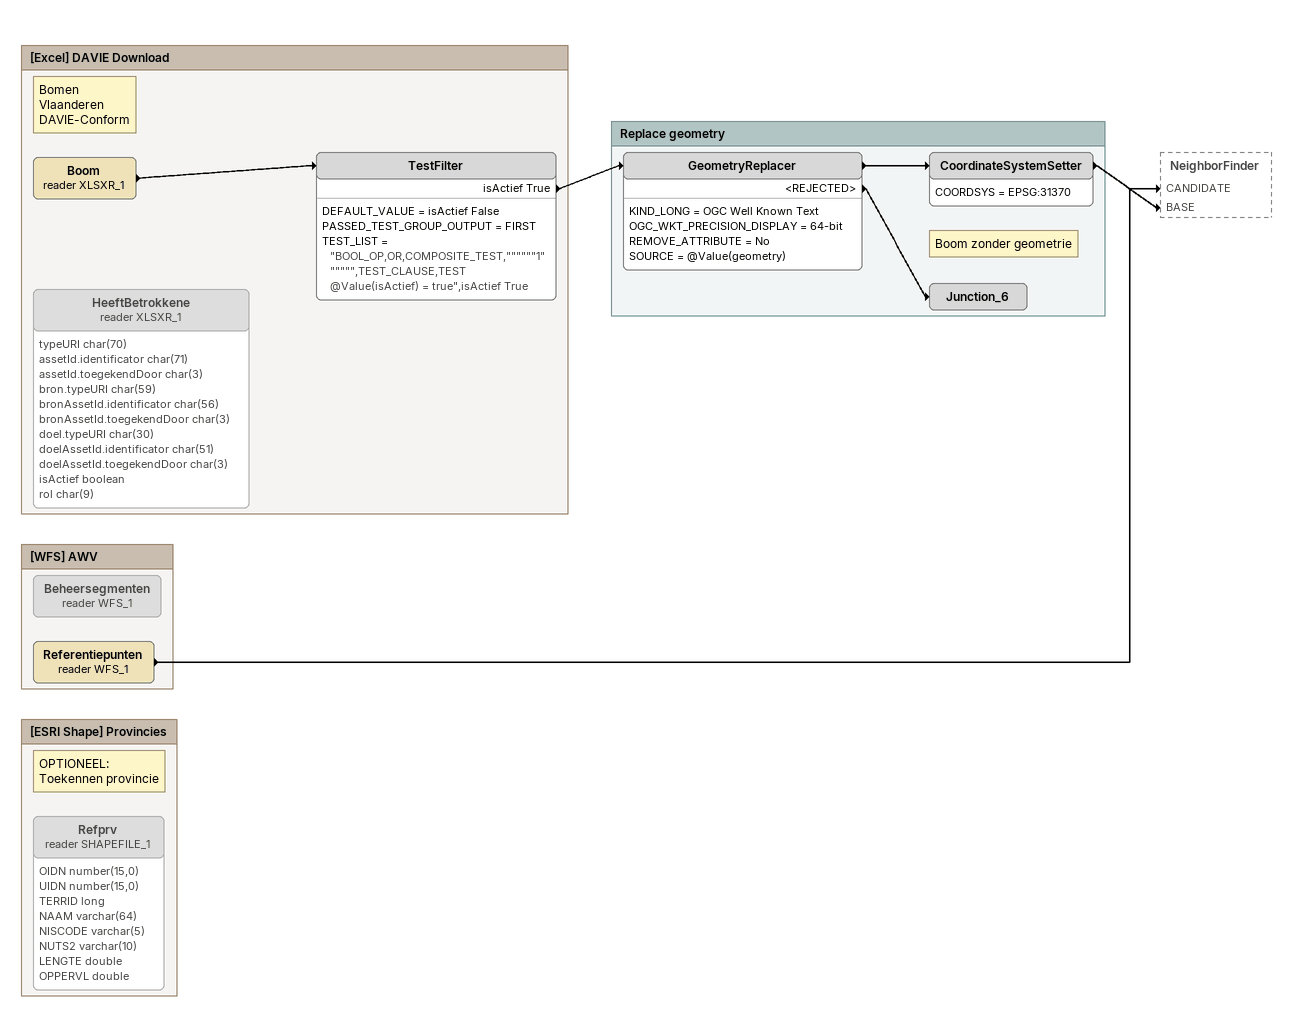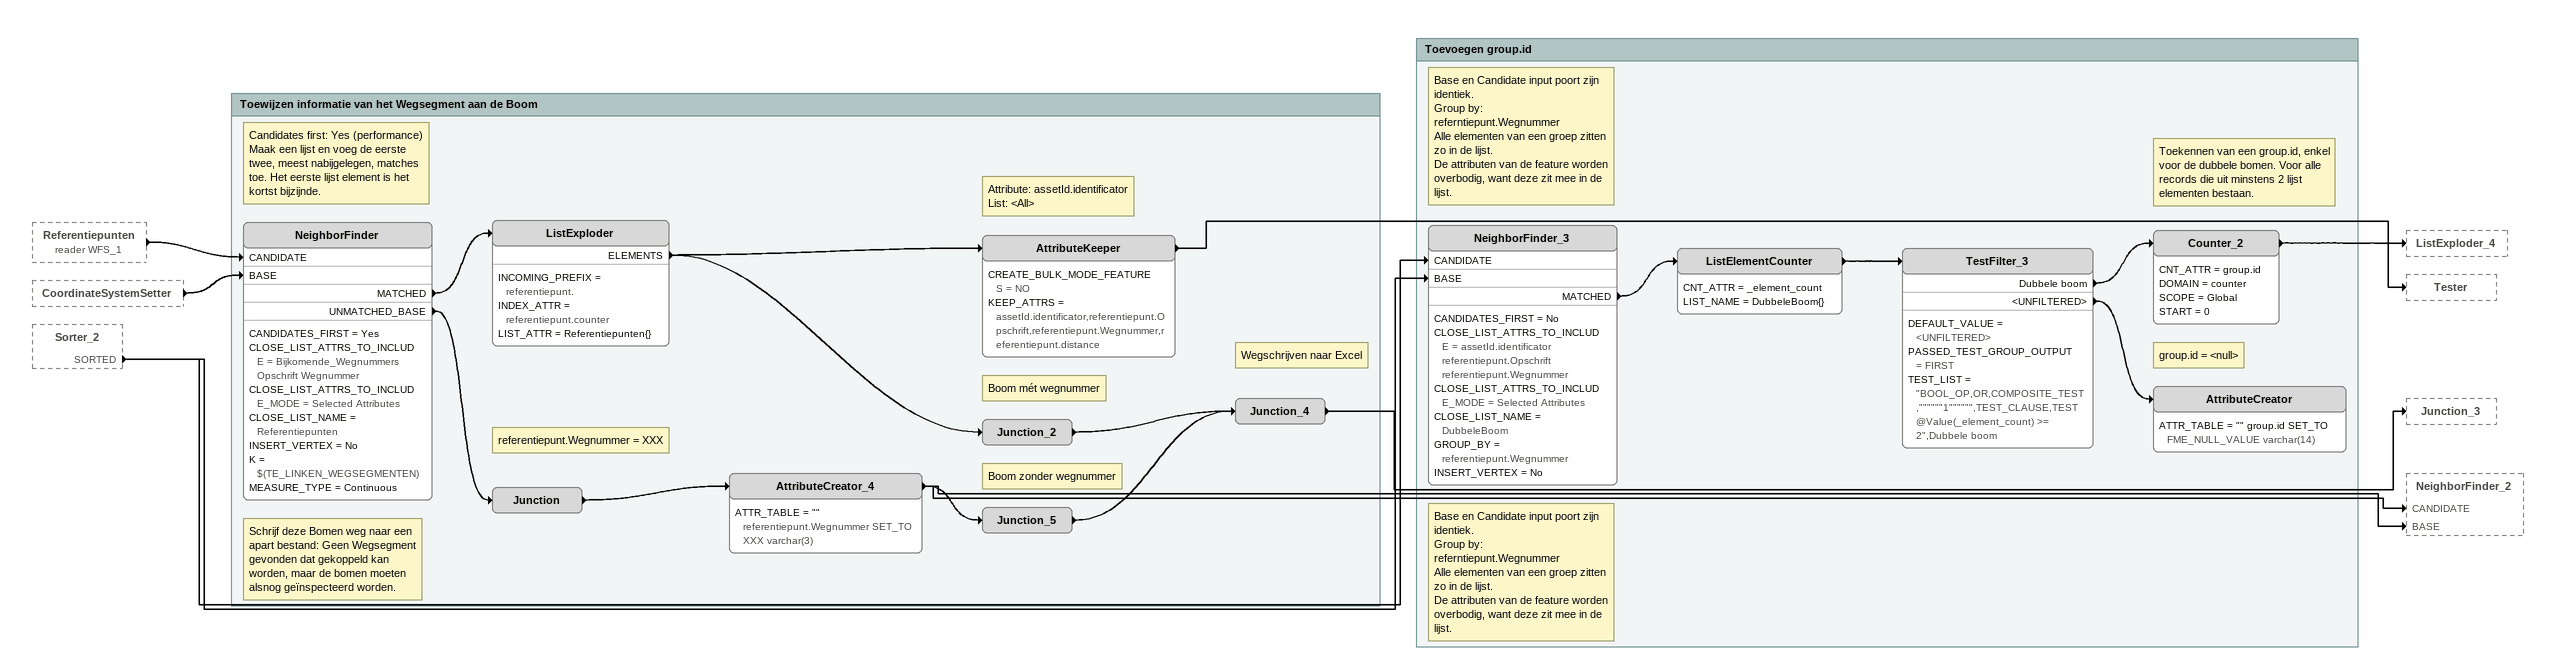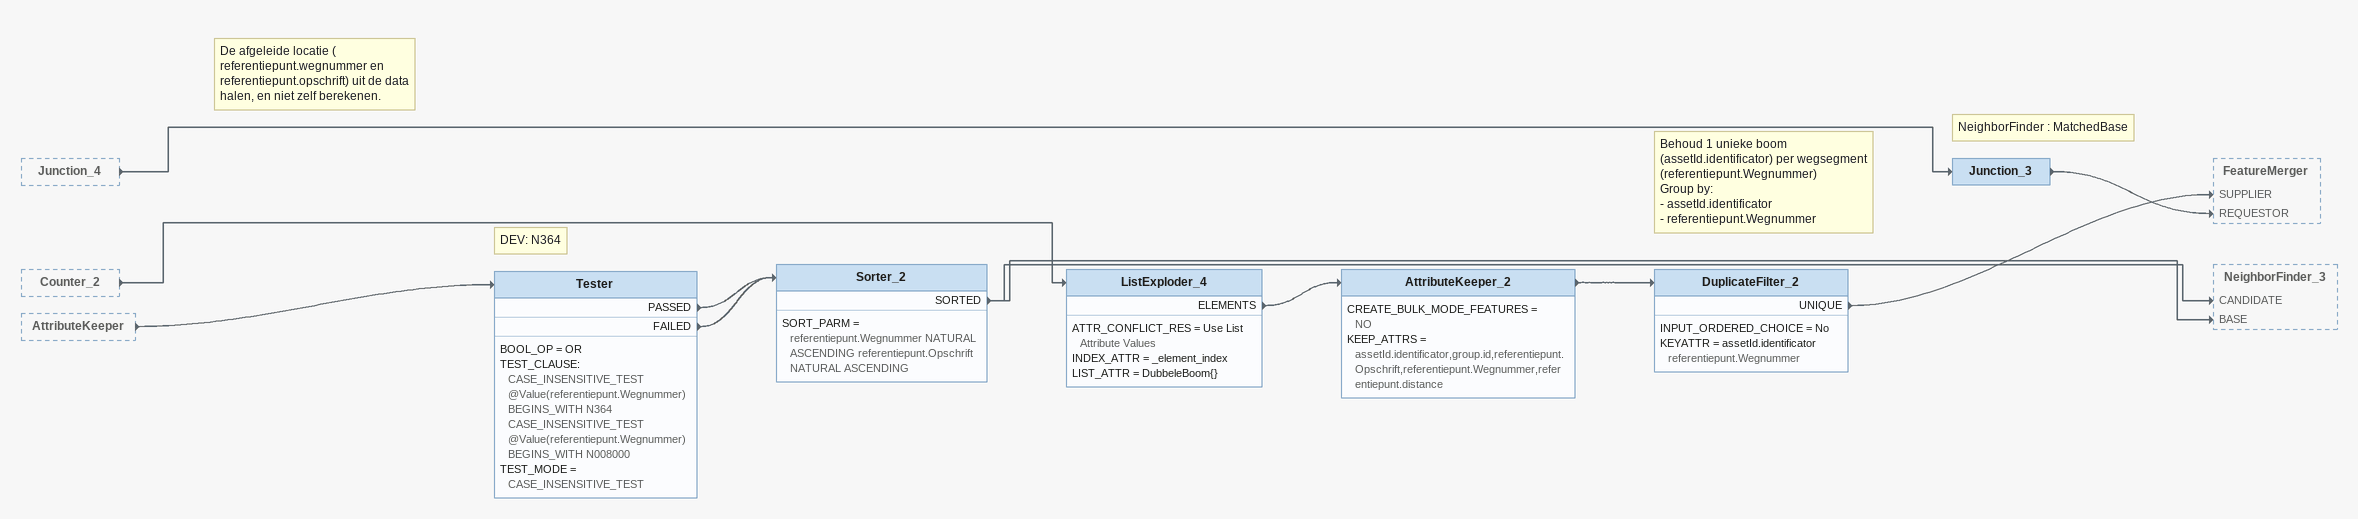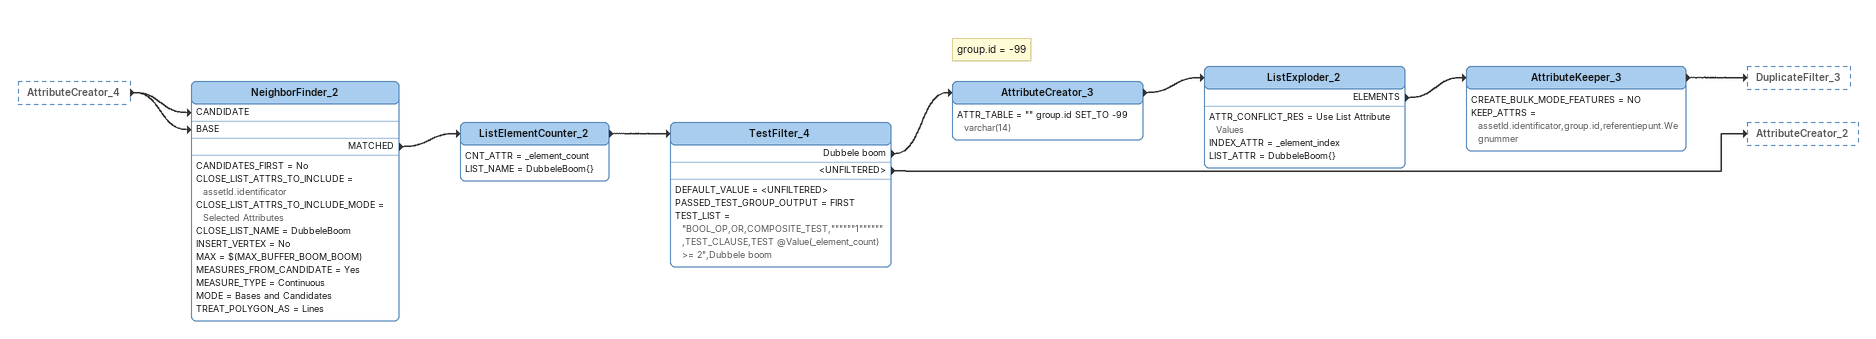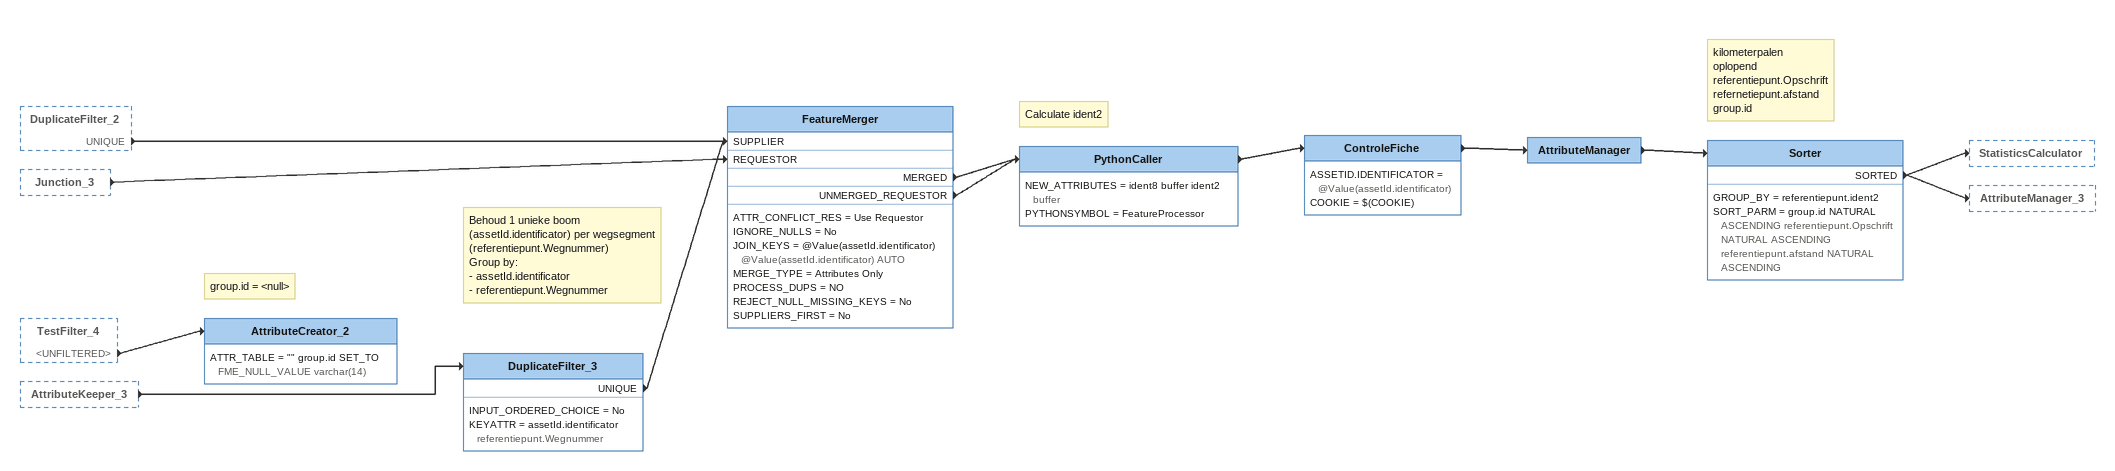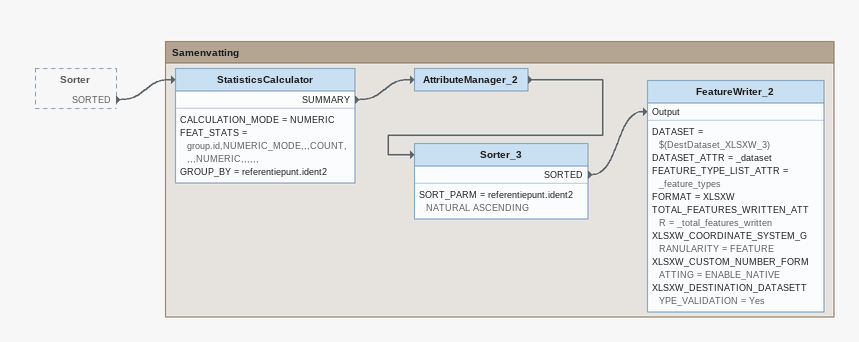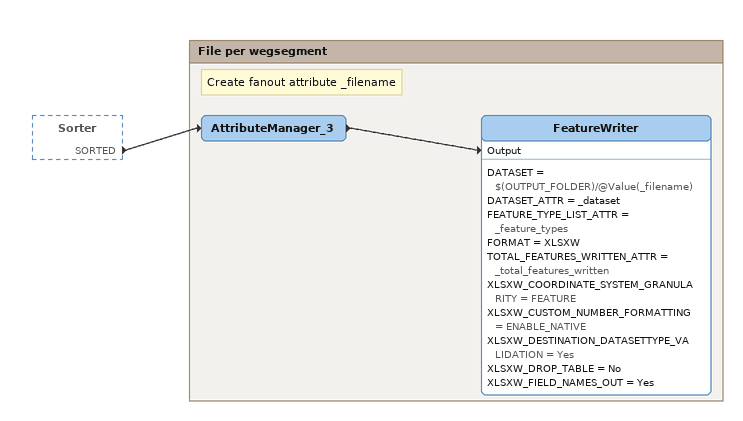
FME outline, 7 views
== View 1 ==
Bookmark: [Excel] DAVIE Download
Note: Bomen / Vlaanderen / DAVIE-Conform
Boom (reader XLSXR_1)
    -> TestFilter
TestFilter
    DEFAULT_VALUE = isActief False
    PASSED_TEST_GROUP_OUTPUT = FIRST
    TEST_LIST = "BOOL_OP,OR,COMPOSITE_TEST,""""""1"""""",TEST_CLAUSE,TEST @Value(isActief) = true",isActief True
    isActief True -> GeometryReplacer
HeeftBetrokkene (reader XLSXR_1) [off]
    attributes: typeURI char(70), assetId.identificator char(71), assetId.toegekendDoor char(3), bron.typeURI char(59), bronAssetId.identificator char(56), bronAssetId.toegekendDoor char(3), doel.typeURI char(30), doelAssetId.identificator char(51), doelAssetId.toegekendDoor char(3), isActief boolean, rol char(9)

Bookmark: Replace geometry
GeometryReplacer
    KIND_LONG = OGC Well Known Text
    OGC_WKT_PRECISION_DISPLAY = 64-bit
    REMOVE_ATTRIBUTE = No
    SOURCE = @Value(geometry)
    -> CoordinateSystemSetter
    <REJECTED> -> Junction_6
CoordinateSystemSetter
    COORDSYS = EPSG:31370
    -> NeighborFinder [BASE]
Note: Boom zonder geometrie
Junction_6

Bookmark: [WFS] AWV
Beheersegmenten (reader WFS_1) [off]
Referentiepunten (reader WFS_1)
    -> NeighborFinder [CANDIDATE]

Bookmark: [ESRI Shape] Provincies
Note: OPTIONEEL: / Toekennen provincie
Refprv (reader SHAPEFILE_1) [off]
    attributes: OIDN number(15,0), UIDN number(15,0), TERRID long, NAAM varchar(64), NISCODE varchar(5), NUTS2 varchar(10), LENGTE double, OPPERVL double

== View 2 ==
Referentiepunten (reader WFS_1) [outside]
    -> NeighborFinder [CANDIDATE]
CoordinateSystemSetter [outside]
    -> NeighborFinder [BASE]
Sorter_2 [outside]
    SORTED -> NeighborFinder_3 [CANDIDATE]
    SORTED -> NeighborFinder_3 [BASE]

Bookmark: Toewijzen informatie van het Wegsegment aan de Boom
Note: Candidates first: Yes (performance) / Maak een lijst en voeg de eerste twee, meest nabijgelegen, matches toe. Het eerste lijst element is het kortst bijzijnde.
NeighborFinder
    CANDIDATES_FIRST = Yes
    CLOSE_LIST_ATTRS_TO_INCLUDE = Bijkomende_Wegnummers Opschrift Wegnummer
    CLOSE_LIST_ATTRS_TO_INCLUDE_MODE = Selected Attributes
    CLOSE_LIST_NAME = Referentiepunten
    INSERT_VERTEX = No
    K = $(TE_LINKEN_WEGSEGMENTEN)
    MEASURE_TYPE = Continuous
    MATCHED -> ListExploder
    UNMATCHED_BASE -> Junction
ListExploder
    INCOMING_PREFIX = referentiepunt.
    INDEX_ATTR = referentiepunt.counter
    LIST_ATTR = Referentiepunten{}
    ELEMENTS -> AttributeKeeper
    ELEMENTS -> Junction_2
Note: Attribute: assetId.identificator / List: <All>
AttributeKeeper
    CREATE_BULK_MODE_FEATURES = NO
    KEEP_ATTRS = assetId.identificator,referentiepunt.Opschrift,referentiepunt.Wegnummer,referentiepunt.distance
    -> Tester
Note: Boom mét wegnummer
Junction_2
    -> Junction_4
Note: Schrijf deze Bomen weg naar een apart bestand: Geen Wegsegment gevonden dat gekoppeld kan worden, maar de bomen moeten alsnog geïnspecteerd worden.
Junction
    -> AttributeCreator_4
Note: referentiepunt.Wegnummer = XXX
AttributeCreator_4
    ATTR_TABLE = "" referentiepunt.Wegnummer SET_TO XXX varchar(3)
    -> NeighborFinder_2 [CANDIDATE]
    -> NeighborFinder_2 [BASE]
    -> Junction_5
Note: Boom zonder wegnummer
Junction_5
    -> Junction_4
Note: Wegschrijven naar Excel
Junction_4
    -> Junction_3

Bookmark: Toevoegen group.id
Note: Base en Candidate input poort zijn identiek. / Group by: referntiepunt.Wegnummer / Alle elementen van een groep zitten zo in de lijst. / De attributen van de feature worden overbodig, want deze zit mee in de lijst.
Note: Base en Candidate input poort zijn identiek. / Group by: referntiepunt.Wegnummer / Alle elementen van een groep zitten zo in de lijst. / De attributen van de feature worden overbodig, want deze zit mee in de lijst.
NeighborFinder_3
    CANDIDATES_FIRST = No
    CLOSE_LIST_ATTRS_TO_INCLUDE = assetId.identificator referentiepunt.Opschrift referentiepunt.Wegnummer
    CLOSE_LIST_ATTRS_TO_INCLUDE_MODE = Selected Attributes
    CLOSE_LIST_NAME = DubbeleBoom
    GROUP_BY = referentiepunt.Wegnummer
    INSERT_VERTEX = No
    MATCHED -> ListElementCounter
ListElementCounter
    CNT_ATTR = _element_count
    LIST_NAME = DubbeleBoom{}
    -> TestFilter_3
TestFilter_3
    DEFAULT_VALUE = <UNFILTERED>
    PASSED_TEST_GROUP_OUTPUT = FIRST
    TEST_LIST = "BOOL_OP,OR,COMPOSITE_TEST,""""""1"""""",TEST_CLAUSE,TEST @Value(_element_count) >= 2",Dubbele boom
    Dubbele boom -> Counter_2
    <UNFILTERED> -> AttributeCreator
Note: Toekennen van een group.id, enkel voor de dubbele bomen. Voor alle records die uit minstens 2 lijst elementen bestaan.
Counter_2
    CNT_ATTR = group.id
    DOMAIN = counter
    SCOPE = Global
    START = 0
    -> ListExploder_4
Note: group.id = <null>
AttributeCreator
    ATTR_TABLE = "" group.id SET_TO FME_NULL_VALUE varchar(14)

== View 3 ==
Junction_4 [outside]
    -> Junction_3
Counter_2 [outside]
    -> ListExploder_4
AttributeKeeper [outside]
    -> Tester
Note: De afgeleide locatie ( / referentiepunt.wegnummer en referentiepunt.opschrift) uit de data halen, en niet zelf berekenen.
Note: DEV: N364
Tester
    BOOL_OP = OR
    TEST_CLAUSE:
      CASE_INSENSITIVE_TEST @Value(referentiepunt.Wegnummer) BEGINS_WITH N364
      CASE_INSENSITIVE_TEST @Value(referentiepunt.Wegnummer) BEGINS_WITH N008000
    TEST_MODE = CASE_INSENSITIVE_TEST
    PASSED -> Sorter_2
    FAILED -> Sorter_2
Sorter_2
    SORT_PARM = referentiepunt.Wegnummer NATURAL ASCENDING referentiepunt.Opschrift NATURAL ASCENDING
    SORTED -> NeighborFinder_3 [CANDIDATE]
    SORTED -> NeighborFinder_3 [BASE]
ListExploder_4
    ATTR_CONFLICT_RES = Use List Attribute Values
    INDEX_ATTR = _element_index
    LIST_ATTR = DubbeleBoom{}
    ELEMENTS -> AttributeKeeper_2
AttributeKeeper_2
    CREATE_BULK_MODE_FEATURES = NO
    KEEP_ATTRS = assetId.identificator,group.id,referentiepunt.Opschrift,referentiepunt.Wegnummer,referentiepunt.distance
    -> DuplicateFilter_2
Note: Behoud 1 unieke boom (assetId.identificator) per wegsegment (referentiepunt.Wegnummer) / Group by: / - assetId.identificator / - referentiepunt.Wegnummer
DuplicateFilter_2
    INPUT_ORDERED_CHOICE = No
    KEYATTR = assetId.identificator referentiepunt.Wegnummer
    UNIQUE -> FeatureMerger [SUPPLIER]
Note: NeighborFinder : MatchedBase
Junction_3
    -> FeatureMerger [REQUESTOR]

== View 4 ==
AttributeCreator_4 [outside]
    -> NeighborFinder_2 [CANDIDATE]
    -> NeighborFinder_2 [BASE]
NeighborFinder_2
    CANDIDATES_FIRST = No
    CLOSE_LIST_ATTRS_TO_INCLUDE = assetId.identificator
    CLOSE_LIST_ATTRS_TO_INCLUDE_MODE = Selected Attributes
    CLOSE_LIST_NAME = DubbeleBoom
    INSERT_VERTEX = No
    MAX = $(MAX_BUFFER_BOOM_BOOM)
    MEASURES_FROM_CANDIDATE = Yes
    MEASURE_TYPE = Continuous
    MODE = Bases and Candidates
    TREAT_POLYGON_AS = Lines
    MATCHED -> ListElementCounter_2
ListElementCounter_2
    CNT_ATTR = _element_count
    LIST_NAME = DubbeleBoom{}
    -> TestFilter_4
TestFilter_4
    DEFAULT_VALUE = <UNFILTERED>
    PASSED_TEST_GROUP_OUTPUT = FIRST
    TEST_LIST = "BOOL_OP,OR,COMPOSITE_TEST,""""""1"""""",TEST_CLAUSE,TEST @Value(_element_count) >= 2",Dubbele boom
    Dubbele boom -> AttributeCreator_3
    <UNFILTERED> -> AttributeCreator_2
Note: group.id = -99
AttributeCreator_3
    ATTR_TABLE = "" group.id SET_TO -99 varchar(14)
    -> ListExploder_2
ListExploder_2
    ATTR_CONFLICT_RES = Use List Attribute Values
    INDEX_ATTR = _element_index
    LIST_ATTR = DubbeleBoom{}
    ELEMENTS -> AttributeKeeper_3
AttributeKeeper_3
    CREATE_BULK_MODE_FEATURES = NO
    KEEP_ATTRS = assetId.identificator,group.id,referentiepunt.Wegnummer
    -> DuplicateFilter_3

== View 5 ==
DuplicateFilter_2 [outside]
    UNIQUE -> FeatureMerger [SUPPLIER]
Junction_3 [outside]
    -> FeatureMerger [REQUESTOR]
TestFilter_4 [outside]
    <UNFILTERED> -> AttributeCreator_2
AttributeKeeper_3 [outside]
    -> DuplicateFilter_3
Note: Behoud 1 unieke boom (assetId.identificator) per wegsegment (referentiepunt.Wegnummer) / Group by: / - assetId.identificator / - referentiepunt.Wegnummer
DuplicateFilter_3
    INPUT_ORDERED_CHOICE = No
    KEYATTR = assetId.identificator referentiepunt.Wegnummer
    UNIQUE -> FeatureMerger [SUPPLIER]
FeatureMerger
    ATTR_CONFLICT_RES = Use Requestor
    IGNORE_NULLS = No
    JOIN_KEYS = @Value(assetId.identificator) @Value(assetId.identificator) AUTO
    MERGE_TYPE = Attributes Only
    PROCESS_DUPS = NO
    REJECT_NULL_MISSING_KEYS = No
    SUPPLIERS_FIRST = No
    MERGED -> PythonCaller
    UNMERGED_REQUESTOR -> PythonCaller
Note: Calculate ident2
PythonCaller
    NEW_ATTRIBUTES = ident8 buffer ident2 buffer
    PYTHONSYMBOL = FeatureProcessor
    -> ControleFiche
ControleFiche
    ASSETID.IDENTIFICATOR = @Value(assetId.identificator)
    COOKIE = $(COOKIE)
    -> AttributeManager
AttributeManager
    -> Sorter
Note: kilometerpalen / oplopend / referentiepunt.Opschrift / refernetiepunt.afstand / group.id
Sorter
    GROUP_BY = referentiepunt.ident2
    SORT_PARM = group.id NATURAL ASCENDING referentiepunt.Opschrift NATURAL ASCENDING referentiepunt.afstand NATURAL ASCENDING
    SORTED -> StatisticsCalculator
    SORTED -> AttributeManager_3
Note: group.id = <null>
AttributeCreator_2
    ATTR_TABLE = "" group.id SET_TO FME_NULL_VALUE varchar(14)

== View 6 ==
Sorter [outside]
    SORTED -> StatisticsCalculator

Bookmark: Samenvatting
StatisticsCalculator
    CALCULATION_MODE = NUMERIC
    FEAT_STATS = group.id,NUMERIC_MODE,,,COUNT,,,,NUMERIC,,,,,,
    GROUP_BY = referentiepunt.ident2
    SUMMARY -> AttributeManager_2
AttributeManager_2
    -> Sorter_3
Sorter_3
    SORT_PARM = referentiepunt.ident2 NATURAL ASCENDING
    SORTED -> FeatureWriter_2 [Output]
FeatureWriter_2
    DATASET = $(DestDataset_XLSXW_3)
    DATASET_ATTR = _dataset
    FEATURE_TYPE_LIST_ATTR = _feature_types
    FORMAT = XLSXW
    TOTAL_FEATURES_WRITTEN_ATTR = _total_features_written
    XLSXW_COORDINATE_SYSTEM_GRANULARITY = FEATURE
    XLSXW_CUSTOM_NUMBER_FORMATTING = ENABLE_NATIVE
    XLSXW_DESTINATION_DATASETTYPE_VALIDATION = Yes

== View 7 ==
Sorter [outside]
    SORTED -> AttributeManager_3

Bookmark: File per wegsegment
Note: Create fanout attribute _filename
AttributeManager_3
    -> FeatureWriter [Output]
FeatureWriter
    DATASET = $(OUTPUT_FOLDER)/@Value(_filename)
    DATASET_ATTR = _dataset
    FEATURE_TYPE_LIST_ATTR = _feature_types
    FORMAT = XLSXW
    TOTAL_FEATURES_WRITTEN_ATTR = _total_features_written
    XLSXW_COORDINATE_SYSTEM_GRANULARITY = FEATURE
    XLSXW_CUSTOM_NUMBER_FORMATTING = ENABLE_NATIVE
    XLSXW_DESTINATION_DATASETTYPE_VALIDATION = Yes
    XLSXW_DROP_TABLE = No
    XLSXW_FIELD_NAMES_OUT = Yes
